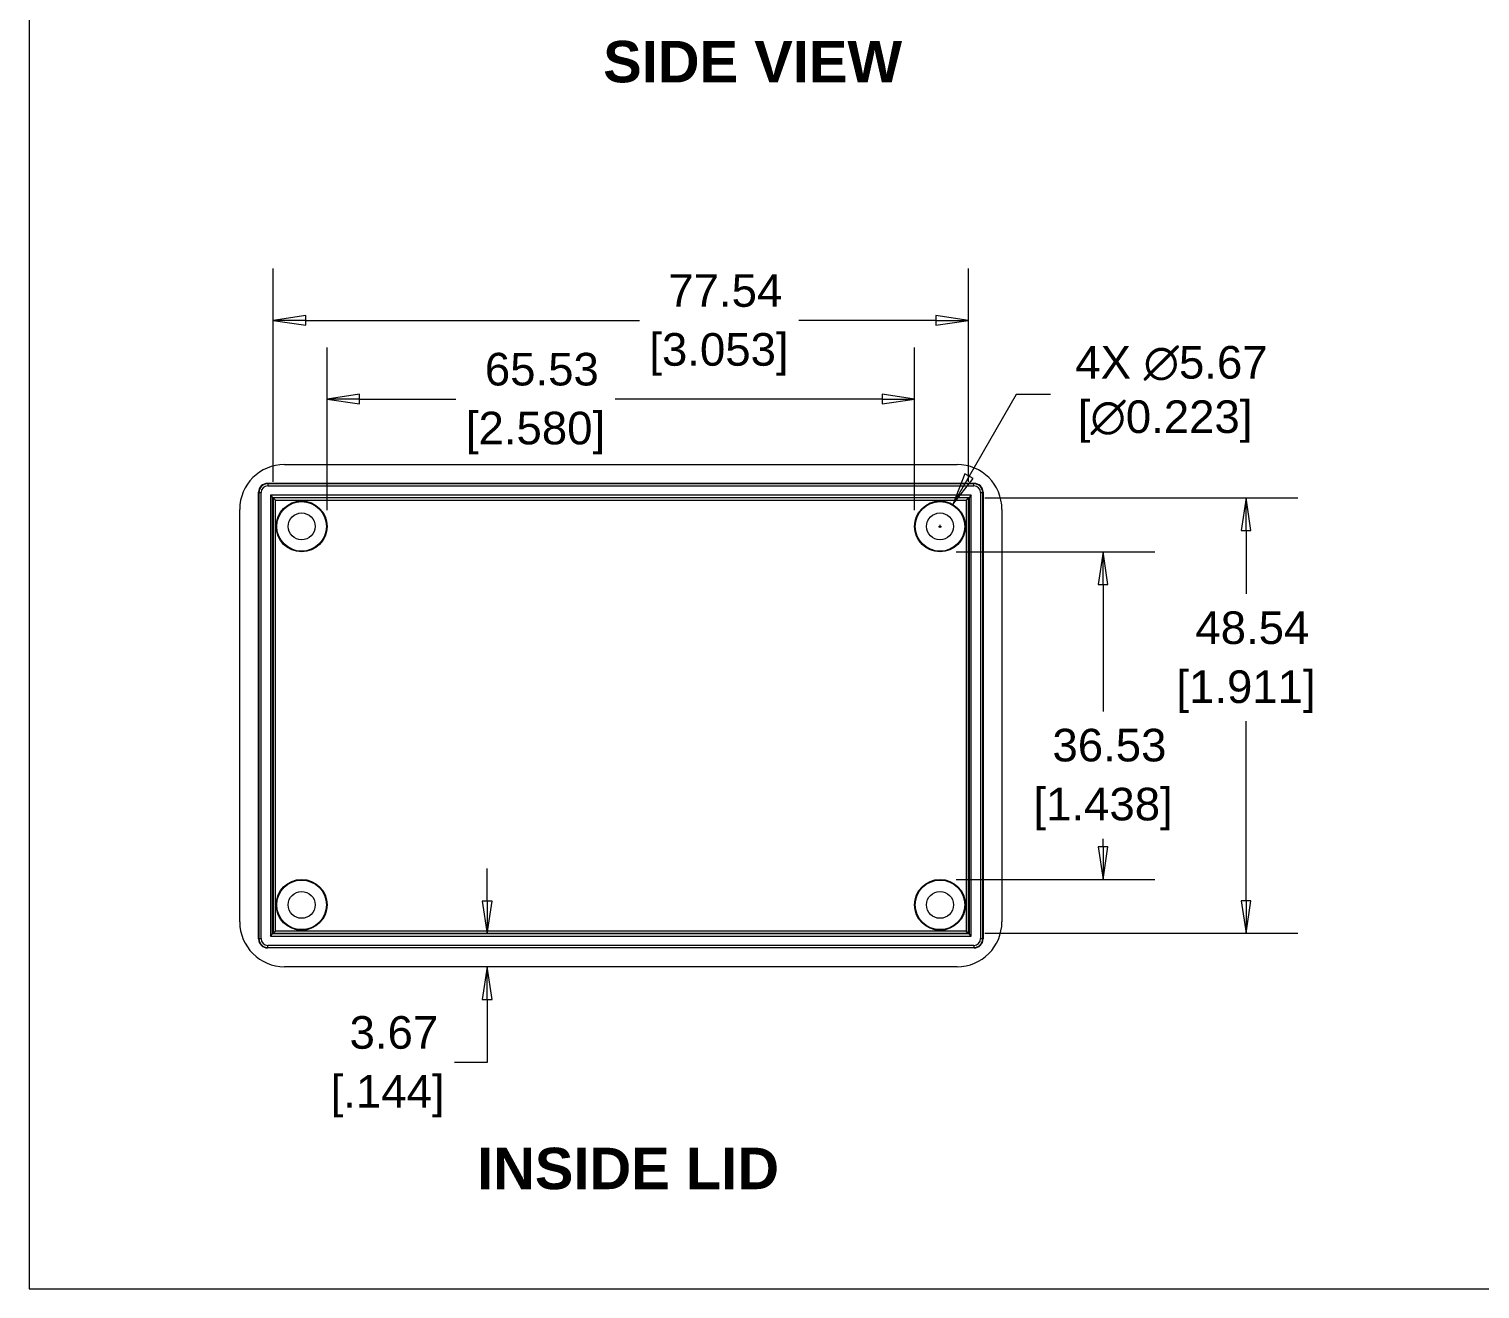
# Model space of a CAD drawing. Header units: millimetres. Extents: x 17 to 490, y 18 to 376.
# Drawn here: x 16.6 to 178.4, y 17.5 to 158 of the extents above; entities that cross this region are included whole.
import ezdxf

# ---------------------------------------------------------------- set-up
doc = ezdxf.new("R2010")
doc.units = ezdxf.units.MM
doc.header["$LTSCALE"] = 1.818182
for name, color, linetype, lineweight in [('Dimension (ANSI)', 7, 'Continuous', 9), ('Sketch Geometry (ANSI)', 7, 'Continuous', 9), ('Symbol (ANSI)', 7, 'Continuous', 9), ('Visible (ANSI)', 7, 'Continuous', 9), ('Visible Narrow (ANSI)', 7, 'Continuous', 9)]:
    doc.layers.add(name, color=color, linetype=linetype, lineweight=lineweight)
doc.styles.add('Label Text (ANSI)', font='arialbd.ttf')
doc.styles.add('Note Text (ANSI)', font='arial.ttf')
doc.styles.add('Text Style20', font='arial.ttf')
doc.dimstyles.new('Default - mm (ANSI)', dxfattribs={"dimscale": 1.818182, "dimtxt": 2, "dimasz": 2, "dimexe": 3.175, "dimexo": 1, "dimgap": 0.8, "dimtad": 0, "dimtih": 1, "dimtoh": 1, "dimrnd": 1e-08, "dimzin": 4, "dimdsep": 46, "dimtxsty": 'Note Text (ANSI)', "dimblk": 'Filled-1', "dimcen": 0.09, "dimdle": 10, "dimclrd": 256, "dimclre": 256, "dimclrt": 256, "dimadec": 1, "dimazin": 0, "dimtfac": 1.524, "dimtofl": 0, "dimtmove": 0, "dimatfit": 3, "dimfxl": 0, "dimtolj": 1, "dimtzin": 0, "dimlwd": -1, "dimlwe": -1, "dimarcsym": 0})

# ---------------------------------------------------------------- blocks, each defined once
blk = doc.blocks.new('Title Blocks HAMMOND')
at = {"layer": 'Sketch Geometry (ANSI)'}
for p, q in [((9.353, 206.727), (9.353, 9.64)), ((9.353, 9.64), (173.942, 9.64))]:
    blk.add_line(p, q, dxfattribs=at)
at = {"layer": 'Symbol (ANSI)', "style": 'Text Style20'}
blk.add_attdef('<TITLE>_001', (225.684, 16.317), '', height=5, dxfattribs=at)
blk = doc.blocks.new('Filled-1')
at = {"color": 0}
for p, q in [((0, 0), (-1, 0.15)), ((-1, 0.15), (-1, -0.15)), ((-1, 0), (0, 0)), ((-1, -0.15), (0, 0))]:
    blk.add_line(p, q, dxfattribs=at)
at = {"color": 0, "flags": 128}
blk.add_lwpolyline([(-1, -0.15), (0, 0), (-1, 0.15), (-1, -0.15)], dxfattribs=at)
at = {"color": 0}
blk.add_solid([(-1, -0.15), (0, 0), (-1, 0.15), (-1, -0.15)], dxfattribs=at)
blk = doc.blocks.new('*D7')
at = {"layer": 'Defpoints', "color": 0, "transparency": 16777216}
for p in [(121.33, 125.55), (43.78, 105.75), (121.33, 105.75)]:
    blk.add_point(p, dxfattribs=at)
at = {"layer": 'Dimension (ANSI)', "transparency": 16777216}
for p, q in [((43.78, 107.57), (43.78, 131.33)), ((121.33, 107.57), (121.33, 131.33)), ((47.42, 125.55), (84.62, 125.55)), ((117.69, 125.55), (102.39, 125.55))]:
    blk.add_line(p, q, dxfattribs=at)
at = {"layer": 'Dimension (ANSI)', "transparency": 16777216, "xscale": 3.636363636363636, "yscale": 3.636363636363636, "zscale": 3.636363636363636, "rotation": 180}
blk.add_blockref('Filled-1', (43.78, 125.55), dxfattribs=at)
at = {"layer": 'Dimension (ANSI)', "transparency": 16777216, "xscale": 3.636363636363636, "yscale": 3.636363636363636, "zscale": 3.636363636363636}
blk.add_blockref('Filled-1', (121.33, 125.55), dxfattribs=at)
at = {"layer": 'Dimension (ANSI)', "transparency": 16777216, "attachment_point": 5, "style": 'Note Text (ANSI)'}
for s, insert, char_height in [('\\A1; 77.54', (93.5, 128.86), 3.636), ('\\A1;[3.053]', (93.5, 121.77), 3.6364)]:
    blk.add_mtext(s, dxfattribs=dict(at, insert=insert, char_height=char_height))
blk = doc.blocks.new('*D8')
at = {"layer": 'Defpoints', "color": 0, "transparency": 16777216}
for p in [(118.16, 99.75), (118.16, 63.22), (136.34, 63.22)]:
    blk.add_point(p, dxfattribs=at)
at = {"layer": 'Dimension (ANSI)', "transparency": 16777216}
for p, q in [((119.97, 99.75), (142.11, 99.75)), ((136.34, 96.11), (136.34, 81.95)), ((136.34, 66.85), (136.34, 67.76)), ((119.97, 63.22), (142.11, 63.22))]:
    blk.add_line(p, q, dxfattribs=at)
at = {"layer": 'Dimension (ANSI)', "transparency": 16777216, "xscale": 3.636363636363636, "yscale": 3.636363636363636, "zscale": 3.636363636363636}
for p, rotation in [((136.34, 99.75), 90), ((136.34, 63.22), 270)]:
    blk.add_blockref('Filled-1', p, dxfattribs=dict(at, rotation=rotation))
at = {"layer": 'Dimension (ANSI)', "transparency": 16777216, "attachment_point": 5, "style": 'Note Text (ANSI)'}
for s, insert, char_height in [('\\A1; 36.53', (136.34, 78.17), 3.636), ('\\A1;[1.438]', (136.34, 71.07), 3.6364)]:
    blk.add_mtext(s, dxfattribs=dict(at, insert=insert, char_height=char_height))
blk = doc.blocks.new('*D9')
at = {"layer": 'Defpoints', "color": 0, "transparency": 16777216}
for p in [(115.32, 116.78), (49.79, 102.58), (115.32, 102.58)]:
    blk.add_point(p, dxfattribs=at)
at = {"layer": 'Dimension (ANSI)', "transparency": 16777216}
for p, q in [((49.79, 104.4), (49.79, 122.55)), ((115.32, 104.4), (115.32, 122.55)), ((53.42, 116.78), (64.16, 116.78)), ((111.69, 116.78), (81.93, 116.78))]:
    blk.add_line(p, q, dxfattribs=at)
at = {"layer": 'Dimension (ANSI)', "transparency": 16777216, "xscale": 3.636363636363636, "yscale": 3.636363636363636, "zscale": 3.636363636363636, "rotation": 180}
blk.add_blockref('Filled-1', (49.79, 116.78), dxfattribs=at)
at = {"layer": 'Dimension (ANSI)', "transparency": 16777216, "xscale": 3.636363636363636, "yscale": 3.636363636363636, "zscale": 3.636363636363636}
blk.add_blockref('Filled-1', (115.32, 116.78), dxfattribs=at)
at = {"layer": 'Dimension (ANSI)', "transparency": 16777216, "attachment_point": 5, "style": 'Note Text (ANSI)'}
for s, insert, char_height in [('\\A1; 65.53', (73.04, 120.09), 3.636), ('\\A1;[2.580]', (73.04, 113), 3.6364)]:
    blk.add_mtext(s, dxfattribs=dict(at, insert=insert, char_height=char_height))
blk = doc.blocks.new('*D10')
at = {"layer": 'Defpoints', "color": 0, "transparency": 16777216}
for p in [(121.33, 105.75), (121.33, 57.21), (152.28, 57.21)]:
    blk.add_point(p, dxfattribs=at)
at = {"layer": 'Dimension (ANSI)', "transparency": 16777216}
for p, q in [((123.14, 105.75), (158.05, 105.75)), ((152.28, 102.12), (152.28, 95.05)), ((152.28, 60.85), (152.28, 80.85)), ((123.14, 57.21), (158.05, 57.21))]:
    blk.add_line(p, q, dxfattribs=at)
at = {"layer": 'Dimension (ANSI)', "transparency": 16777216, "xscale": 3.636363636363636, "yscale": 3.636363636363636, "zscale": 3.636363636363636}
for p, rotation in [((152.28, 105.75), 90), ((152.28, 57.21), 270)]:
    blk.add_blockref('Filled-1', p, dxfattribs=dict(at, rotation=rotation))
at = {"layer": 'Dimension (ANSI)', "transparency": 16777216, "attachment_point": 5, "style": 'Note Text (ANSI)'}
for s, insert, char_height in [('\\A1; 48.54', (152.28, 91.26), 3.636), ('\\A1;[1.911]', (152.28, 84.16), 3.6364)]:
    blk.add_mtext(s, dxfattribs=dict(at, insert=insert, char_height=char_height))
blk = doc.blocks.new('*D21')
at = {"layer": 'Defpoints', "color": 0, "transparency": 16777216}
for p in [(119.57, 105.04), (116.74, 100.13)]:
    blk.add_point(p, dxfattribs=at)
at = {"layer": 'Dimension (ANSI)', "transparency": 16777216}
for p, q in [((126.65, 117.3), (121.39, 108.18)), ((130.49, 117.3), (126.65, 117.3)), ((117.99, 102.58), (118.32, 102.58)), ((118.16, 102.42), (118.16, 102.75))]:
    blk.add_line(p, q, dxfattribs=at)
at = {"layer": 'Dimension (ANSI)', "transparency": 16777216, "xscale": 3.636363636363636, "yscale": 3.636363636363636, "zscale": 3.636363636363636, "rotation": 239.9999999999887}
blk.add_blockref('Filled-1', (119.57, 105.04), dxfattribs=at)
at = {"layer": 'Dimension (ANSI)', "transparency": 16777216, "insert": (143.26, 117.3), "char_height": 3.6364, "attachment_point": 5, "style": 'Note Text (ANSI)'}
blk.add_mtext('\\A1; 4X ∅5.67\\P[∅0.223]', dxfattribs=at)
blk = doc.blocks.new('*D38')
at = {"layer": 'Defpoints', "color": 0, "transparency": 16777216}
for p in [(43.72, 57.15), (67.65, 57.15), (45.05, 53.48)]:
    blk.add_point(p, dxfattribs=at)
at = {"layer": 'Dimension (ANSI)', "transparency": 16777216}
for p, q in [((67.65, 60.79), (67.65, 64.42)), ((67.65, 49.85), (67.65, 42.82)), ((67.65, 42.82), (64.02, 42.82))]:
    blk.add_line(p, q, dxfattribs=at)
at = {"layer": 'Dimension (ANSI)', "transparency": 16777216, "xscale": 3.636363636363636, "yscale": 3.636363636363636, "zscale": 3.636363636363636}
for p, rotation in [((67.65, 57.15), 270), ((67.65, 53.48), 90)]:
    blk.add_blockref('Filled-1', p, dxfattribs=dict(at, rotation=rotation))
at = {"layer": 'Dimension (ANSI)', "transparency": 16777216, "char_height": 3.636, "attachment_point": 5, "style": 'Note Text (ANSI)'}
for s, insert in [('\\A1; 3.67', (56.54, 46.13)), ('\\A1;[.144]', (56.54, 39.04))]:
    blk.add_mtext(s, dxfattribs=dict(at, insert=insert))

msp = doc.modelspace()

# ---------------------------------------------------------------- linework, layer by layer
at = {"layer": 'Visible (ANSI)'}
for p, q in [((45.054, 109.482), (120.056, 109.482)), ((43.155, 107.382), (121.955, 107.382)), ((42.155, 56.582), (42.155, 106.382)), ((43.474, 106.062), (43.724, 105.812)), ((43.724, 105.812), (43.784, 105.753)), ((44.034, 105.503), (43.784, 105.753)), ((121.076, 105.503), (121.326, 105.753)), ((121.326, 105.753), (121.386, 105.812)), ((121.636, 106.062), (121.386, 105.812)), ((122.955, 106.382), (122.955, 56.582)), ((40.055, 58.481), (40.055, 104.483)), ((125.055, 104.483), (125.055, 58.481)), ((43.474, 56.901), (43.724, 57.151)), ((43.724, 57.151), (43.784, 57.211)), ((44.034, 57.461), (43.784, 57.211)), ((121.076, 57.461), (121.326, 57.211)), ((121.386, 57.151), (121.326, 57.211)), ((121.636, 56.901), (121.386, 57.151)), ((121.955, 55.582), (43.155, 55.582)), ((120.056, 53.482), (45.054, 53.482))]:
    msp.add_line(p, q, dxfattribs=at)
for centre, radius in [((46.955, 102.582), 2.833), ((46.955, 102.582), 2.765), ((118.155, 102.582), 2.833), ((118.155, 102.582), 2.765), ((46.955, 102.582), 1.5), ((118.155, 102.582), 1.5), ((46.955, 60.382), 2.833), ((46.955, 60.382), 2.765), ((118.155, 60.382), 2.833), ((118.155, 60.382), 2.765), ((46.955, 60.382), 1.5), ((118.155, 60.382), 1.5)]:
    msp.add_circle(centre, radius, dxfattribs=at)
for centre, major_axis in [((45.056, 104.481), (-3.537, 3.537)), ((120.054, 104.481), (3.537, 3.537)), ((43.155, 106.382), (-0.707, 0.707)), ((121.955, 106.382), (0.707, 0.707)), ((45.056, 58.483), (-3.537, -3.537)), ((120.054, 58.483), (3.537, -3.537)), ((43.155, 56.582), (-0.707, -0.707)), ((121.955, 56.582), (0.707, -0.707))]:
    msp.add_ellipse(centre, major_axis=major_axis, ratio=0.9996955, start_param=5.4979394, end_param=7.0684312, dxfattribs=at)
at = {"layer": 'Visible Narrow (ANSI)'}
for p, q in [((43.186, 107.351), (43.155, 107.382)), ((43.186, 107.351), (43.186, 107.101)), ((121.925, 107.351), (43.186, 107.351)), ((43.186, 107.101), (121.925, 107.101)), ((121.955, 107.382), (121.925, 107.351)), ((121.925, 107.101), (121.925, 107.351)), ((42.155, 106.382), (42.186, 106.351)), ((42.186, 106.351), (42.436, 106.351)), ((42.186, 106.351), (42.186, 56.612)), ((42.436, 56.612), (42.436, 106.351)), ((43.474, 106.062), (43.474, 56.901)), ((121.636, 106.062), (43.474, 106.062)), ((43.724, 105.812), (121.386, 105.812)), ((43.724, 57.151), (43.724, 105.812)), ((43.784, 105.753), (43.784, 57.211)), ((121.326, 105.753), (43.784, 105.753)), ((44.034, 57.461), (44.034, 105.503)), ((44.034, 105.503), (121.076, 105.503)), ((121.076, 105.503), (121.076, 57.461)), ((121.326, 57.211), (121.326, 105.753)), ((121.386, 105.812), (121.386, 57.151)), ((121.636, 56.901), (121.636, 106.062)), ((122.674, 106.351), (122.674, 56.612)), ((122.674, 106.351), (122.924, 106.351)), ((122.924, 106.351), (122.955, 106.382)), ((122.924, 56.612), (122.924, 106.351)), ((43.474, 56.901), (121.636, 56.901)), ((121.386, 57.151), (43.724, 57.151)), ((43.784, 57.211), (121.326, 57.211)), ((121.076, 57.461), (44.034, 57.461)), ((42.186, 56.612), (42.155, 56.582)), ((42.186, 56.612), (42.436, 56.612)), ((43.155, 55.582), (43.186, 55.612)), ((121.925, 55.862), (43.186, 55.862)), ((43.186, 55.612), (43.186, 55.862)), ((43.186, 55.612), (121.925, 55.612)), ((121.925, 55.862), (121.925, 55.612)), ((121.925, 55.612), (121.955, 55.582)), ((122.674, 56.612), (122.924, 56.612)), ((122.955, 56.582), (122.924, 56.612))]:
    msp.add_line(p, q, dxfattribs=at)
for centre, major_axis, ratio in [((43.186, 106.351), (-0.707, 0.707), 0.9998477), ((43.186, 106.351), (-0.53, 0.53), 0.9996955), ((121.924, 106.351), (0.707, 0.707), 0.9998477), ((121.924, 106.351), (0.53, 0.53), 0.9996955), ((43.186, 56.613), (-0.707, -0.707), 0.9998477), ((43.186, 56.613), (-0.53, -0.53), 0.9996955), ((121.924, 56.613), (0.53, -0.53), 0.9996955), ((121.924, 56.613), (0.707, -0.707), 0.9998477)]:
    msp.add_ellipse(centre, major_axis=major_axis, ratio=ratio, start_param=5.4979394, end_param=7.0684312, dxfattribs=at)

# ---------------------------------------------------------------- block references
at = {"xscale": 1.818181818181818, "yscale": 1.818181818181818, "zscale": 1.818181818181818}
msp.add_blockref('Title Blocks HAMMOND', (-0.452, 0.023), dxfattribs=at)

# ---------------------------------------------------------------- texts
at = {"layer": 'Symbol (ANSI)', "char_height": 4.6182, "attachment_point": 7, "style": 'Label Text (ANSI)'}
for s, insert in [('SIDE VIEW', (80.584, 152.034)), ('INSIDE LID', (66.514, 28.613))]:
    msp.add_mtext(s, dxfattribs=dict(at, insert=insert))

# ---------------------------------------------------------------- dimensions: what is measured, and where the dimension line sits
at = {"layer": 'Dimension (ANSI)'}
for base, p1, p2, angle, text, override, picture, middle in [((121.326, 125.553), (43.784, 105.753), (121.326, 105.753), 180, ' <>\\X[3.053]', {"dimgap": 0.8, "dimtih": 0, "dimtoh": 0, "dimdec": 2, "dimpost": '\\X', "dimtol": 0, "dimlim": 0, "dimtp": 0, "dimtm": 0, "dimtdec": 2, "dimatfit": 1}, '*D7', (93.503, 125.553)), ((115.322, 116.78), (49.788, 102.582), (115.322, 102.582), 180, ' <>\\X[2.580]', {"dimgap": 0.8, "dimtih": 0, "dimtoh": 0, "dimdec": 2, "dimpost": '\\X', "dimtol": 0, "dimlim": 0, "dimtp": 0, "dimtm": 0, "dimtdec": 2, "dimatfit": 1}, '*D9', (73.043, 116.78)), ((152.276, 57.211), (121.326, 105.753), (121.326, 57.211), 90, ' <>\\X[1.911]', {"dimgap": 0.8, "dimdec": 2, "dimpost": '\\X', "dimtol": 0, "dimlim": 0, "dimtp": 0, "dimtm": 0, "dimtdec": 2, "dimatfit": 1}, '*D10', (152.276, 87.949)), ((136.337, 63.215), (118.155, 99.749), (118.155, 63.215), 90, ' <>\\X[1.438]', {"dimgap": 0.8, "dimdec": 2, "dimpost": '\\X', "dimtol": 0, "dimlim": 0, "dimtp": 0, "dimtm": 0, "dimtdec": 2, "dimatfit": 1}, '*D8', (136.337, 74.855)), ((67.652, 57.151), (45.054, 53.482), (43.724, 57.151), 90, ' <>\\X[.144]', {"dimgap": 0.8, "dimdec": 2, "dimpost": '\\X', "dimse1": 1, "dimse2": 1, "dimtol": 0, "dimlim": 0, "dimtp": 0, "dimtm": 0, "dimtdec": 2, "dimatfit": 1}, '*D38', (56.543, 42.822))]:
    dim = msp.add_linear_dim(base=base, p1=p1, p2=p2, angle=angle, text=text, dimstyle='Default - mm (ANSI)', override=override, dxfattribs=at)
    dim.commit()
    dim.dimension.update_dxf_attribs({"geometry": picture, "text_midpoint": middle, "dimtype": 160})
dim = msp.add_diameter_dim_2p(p1=(116.738, 100.128), p2=(119.572, 105.035), text=' 4X <>\\X[∅0.223]', dimstyle='Default - mm (ANSI)', override={"dimgap": 0.8, "dimdec": 2, "dimlfac": 1, "dimpost": '\\X', "dimtol": 0, "dimlim": 0, "dimtp": 0, "dimtm": 0, "dimtdec": 2}, dxfattribs=at)
dim.commit()
dim.dimension.update_dxf_attribs({"geometry": '*D21', "text_midpoint": (143.264, 117.303), "dimtype": 163})

doc.saveas('drawing.dxf')
